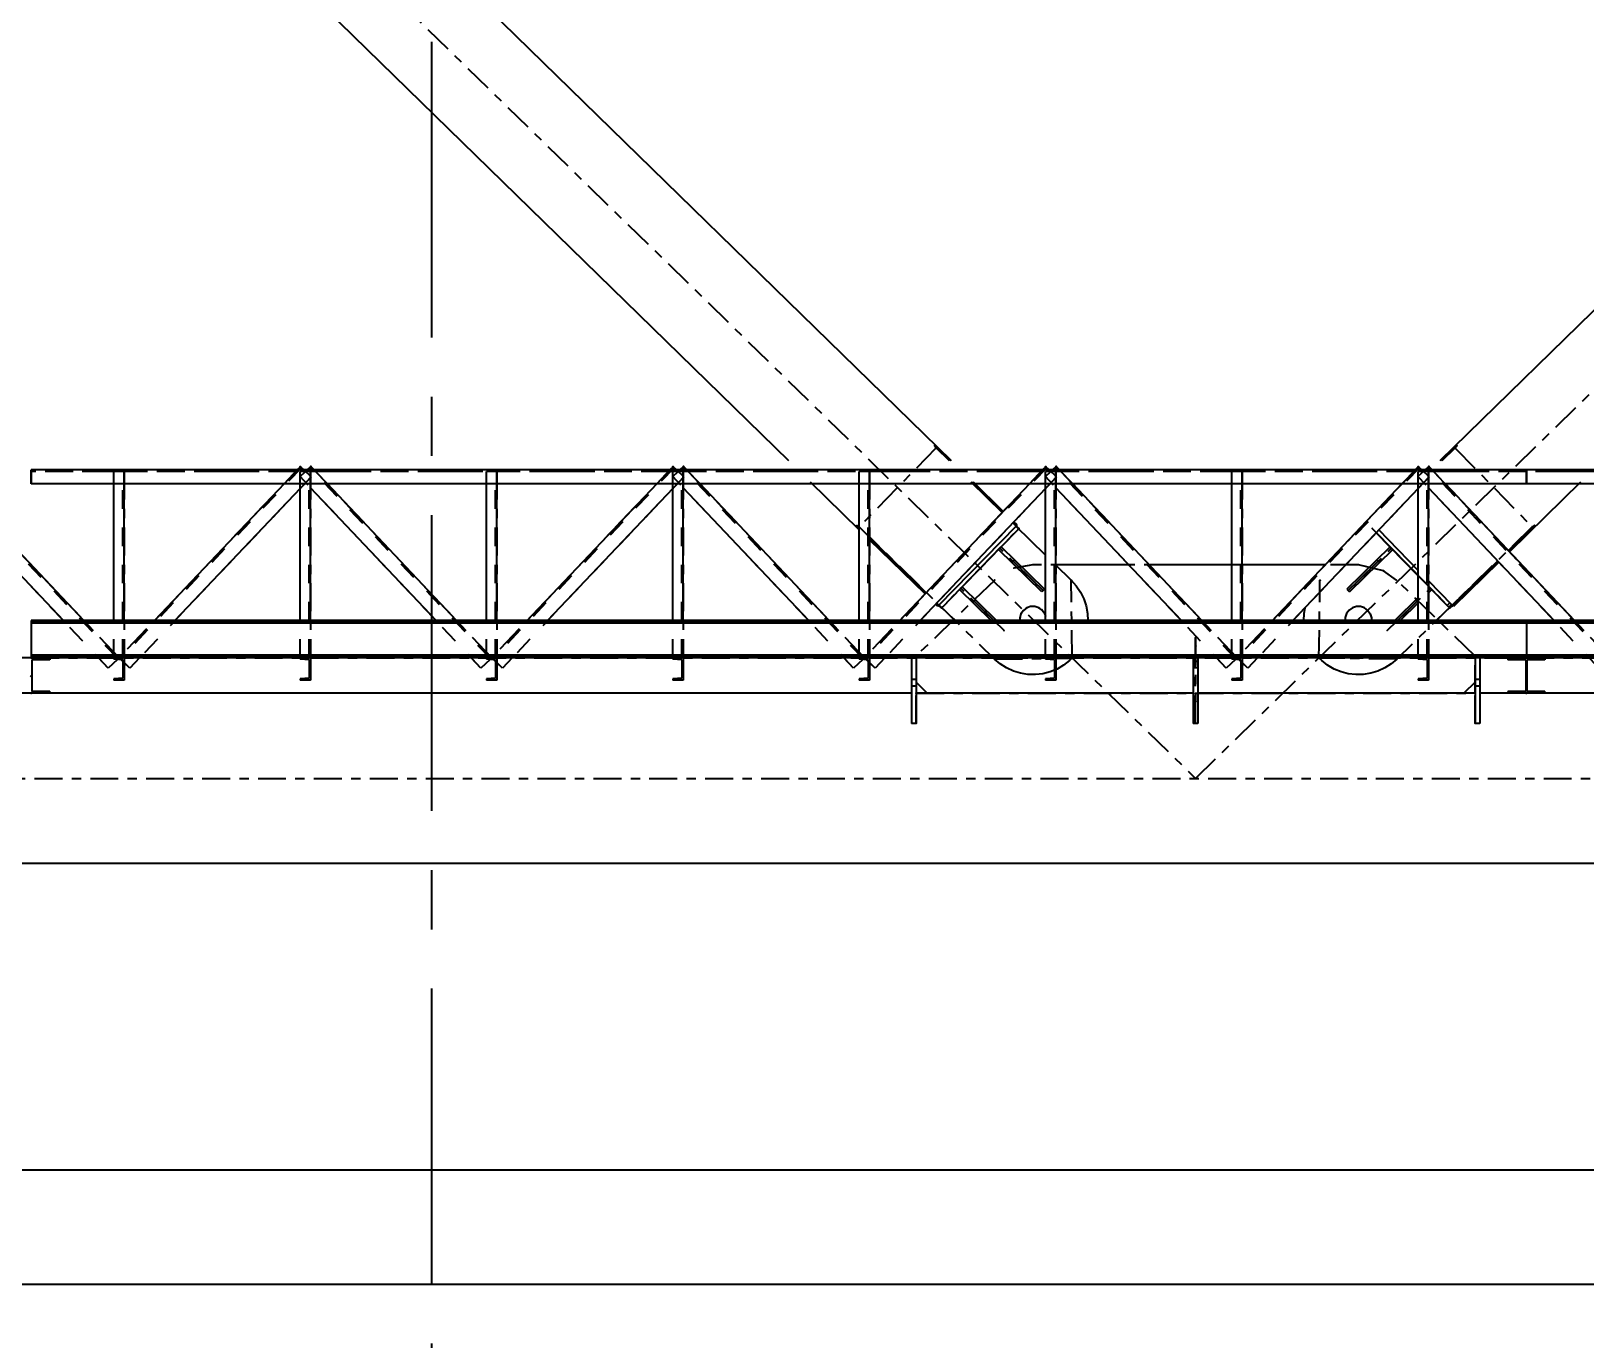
# Model space of a CAD drawing. Header units: millimetres. Extents: x 2368 to 8313, y 7493 to 11698.
# Drawn here: x 4435.6 to 4602.4, y 8937 to 9077.3 of the extents above; entities that cross this region are included whole.
import ezdxf

# ---------------------------------------------------------------- set-up
doc = ezdxf.new("R2010")
doc.units = ezdxf.units.MM
for name, pattern in [('CENTER', [50.8, 31.75, -6.35, 6.35, -6.35]), ('XKITLINE00', [0]), ('XKITLINE02', [4, 2, -2]), ('XKITLINE03', [6, 3, -1, 1, -1])]:
    doc.linetypes.add(name, pattern=pattern)
doc.styles.add('ROMANS', font='romans.shx')
doc.dimstyles.new('MD300', dxfattribs={"dimtxt": 2.5, "dimasz": 2.5, "dimexe": 1, "dimexo": 1, "dimgap": 0.5, "dimtad": 1, "dimdec": 1, "dimlfac": 50, "dimrnd": 0.5, "dimdsep": 46, "dimtxsty": 'ROMANS', "dimcen": 1, "dimclrd": 146, "dimclre": 146, "dimclrt": 30, "dimadec": 1, "dimazin": 2, "dimtfac": 1, "dimtdec": 1, "dimtmove": 0, "dimatfit": 1, "dimfxl": 1, "dimtolj": 1, "dimtzin": 0, "dimlwd": -1, "dimlwe": -1, "dimarcsym": 0})

# ---------------------------------------------------------------- blocks, each defined once
blk = doc.blocks.new('*D3')
at = {"color": 146, "transparency": 16777216}
for p, q in [((4120.59, 9032.28), (4120.59, 8954.12)), ((5216.59, 8977.65), (5216.59, 8954.12)), ((4123.09, 8955.12), (5214.09, 8955.12))]:
    blk.add_line(p, q, dxfattribs=at)
for points in [[(4123.09, 8955.54), (4123.09, 8954.7), (4120.59, 8955.12)], [(5214.09, 8955.54), (5214.09, 8954.7), (5216.59, 8955.12)]]:
    blk.add_solid(points, dxfattribs=at)
at = {"layer": 'Defpoints', "color": 0, "transparency": 16777216}
for p in [(4120.59, 9033.28), (5216.59, 8978.65), (5216.59, 8955.12)]:
    blk.add_point(p, dxfattribs=at)
at = {"color": 30, "transparency": 16777216, "insert": (4668.59, 8956.87), "char_height": 2.5, "attachment_point": 5, "style": 'ROMANS'}
blk.add_mtext('\\A1;54800', dxfattribs=at)
blk = doc.blocks.new('*D6')
at = {"color": 146, "transparency": 16777216}
for p, q in [((4120.59, 9032.28), (4120.59, 8941.84)), ((6312.59, 9032.28), (6312.59, 8941.84)), ((4123.09, 8942.84), (6310.09, 8942.84))]:
    blk.add_line(p, q, dxfattribs=at)
for points in [[(4123.09, 8943.25), (4123.09, 8942.42), (4120.59, 8942.84)], [(6310.09, 8943.25), (6310.09, 8942.42), (6312.59, 8942.84)]]:
    blk.add_solid(points, dxfattribs=at)
at = {"layer": 'Defpoints', "color": 0, "transparency": 16777216}
for p in [(4120.59, 9033.28), (6312.59, 9033.28), (6312.59, 8942.84)]:
    blk.add_point(p, dxfattribs=at)
at = {"color": 30, "transparency": 16777216, "insert": (5216.59, 8944.59), "char_height": 2.5, "attachment_point": 5, "style": 'ROMANS'}
blk.add_mtext('\\A1;109600', dxfattribs=at)

msp = doc.modelspace()

# ---------------------------------------------------------------- linework, layer by layer
at = {"color": 6, "linetype": 'CENTER'}
msp.add_line((4478.5882, 8739.6288), (4478.5882, 9217.681), dxfattribs=at)
at = {"color": 8, "linetype": 'XKITLINE03'}
for p, q in [((4396.5882, 9157.1224), (4560.5882, 8997.1225)), ((4560.5882, 8997.1224), (4724.5882, 9157.1224)), ((4532.712, 9032.5615), (4524.4717, 9024.1153)), ((4532.7119, 9032.5615), (4524.4717, 9024.1153)), ((4588.4645, 9032.5615), (4596.7047, 9024.1153)), ((4588.4645, 9032.5615), (4596.7047, 9024.1153)), ((4524.4717, 9024.1153), (4539.0021, 9009.9393)), ((4524.4717, 9024.1153), (4539.0021, 9009.9393)), ((4541.6023, 9023.9173), (4533.3328, 9015.4411)), ((4533.3328, 9015.4411), (4541.6023, 9023.9173)), ((4533.409, 9015.5192), (4541.5261, 9023.8392)), ((4541.6295, 9023.9452), (4541.6023, 9023.9173)), ((4579.5469, 9023.9452), (4579.5742, 9023.9173)), ((4579.5742, 9023.9173), (4587.8436, 9015.4411)), ((4587.8436, 9015.4411), (4579.5742, 9023.9173)), ((4587.7674, 9015.5192), (4579.6504, 9023.8392)), ((4596.7047, 9024.1153), (4582.1743, 9009.9393)), ((4596.7047, 9024.1153), (4582.1743, 9009.9393)), ((4544.2151, 9017.2874), (4539.5625, 9021.8265)), ((4539.5625, 9021.8265), (4539.5625, 9021.8265)), ((4544.2151, 9017.2874), (4539.5625, 9021.8265)), ((4539.5625, 9021.8265), (4539.5625, 9021.8265)), ((4576.9613, 9017.2874), (4581.6139, 9021.8265)), ((4576.9613, 9017.2874), (4581.6139, 9021.8265)), ((4581.6139, 9021.8265), (4581.6139, 9021.8265)), ((4581.6139, 9021.8265), (4581.6139, 9021.8265)), ((4540.9941, 9020.4299), (4544.2151, 9017.2874)), ((4540.9941, 9020.4299), (4544.2151, 9017.2874)), ((4543.1222, 9020.0624), (4541.0707, 9019.6943)), ((4578.0542, 9020.0624), (4543.1222, 9020.0624)), ((4580.1823, 9020.4299), (4576.9613, 9017.2874)), ((4580.1824, 9020.4299), (4576.9613, 9017.2874)), ((4580.7686, 9019.4009), (4578.0542, 9020.0624)), ((4539.0242, 9018.407), (4530.5882, 9010.2624)), ((4537.4675, 9019.6792), (4533.409, 9015.5192)), ((4547.3453, 9010.0423), (4547.2423, 9018.3855)), ((4547.3453, 9010.0423), (4547.2423, 9018.3855)), ((4573.8311, 9010.0423), (4573.9341, 9018.3855)), ((4573.8311, 9010.0423), (4573.9341, 9018.3855)), ((4582.1522, 9018.407), (4580.7686, 9019.4009)), ((4590.5882, 9010.2624), (4582.1522, 9018.407)), ((4583.7089, 9019.6792), (4587.7674, 9015.5192)), ((4540.0251, 9012.9927), (4535.3726, 9017.5318)), ((4535.3726, 9017.5318), (4535.3726, 9017.5318)), ((4540.0251, 9012.9927), (4535.3726, 9017.5318)), ((4535.3726, 9017.5318), (4535.3726, 9017.5318)), ((4544.2151, 9017.2874), (4544.2151, 9017.2874)), ((4544.2151, 9017.2874), (4544.2151, 9017.2874)), ((4576.9613, 9017.2874), (4576.9613, 9017.2874)), ((4576.9613, 9017.2874), (4576.9613, 9017.2874)), ((4581.1513, 9012.9927), (4585.8039, 9017.5318)), ((4581.1513, 9012.9927), (4585.8039, 9017.5318)), ((4585.8039, 9017.5318), (4585.8039, 9017.5318)), ((4585.8039, 9017.5318), (4585.8039, 9017.5318)), ((4533.3328, 9015.4411), (4533.3055, 9015.4131)), ((4533.3055, 9015.4131), (4533.3328, 9015.4411)), ((4536.8041, 9016.1352), (4540.0251, 9012.9927)), ((4536.8041, 9016.1352), (4540.0251, 9012.9927)), ((4584.3723, 9016.1352), (4581.1513, 9012.9927)), ((4584.3723, 9016.1352), (4581.1513, 9012.9927)), ((4587.8436, 9015.4411), (4587.8709, 9015.4131)), ((4587.8709, 9015.4131), (4587.8436, 9015.4411)), ((4540.0251, 9012.9927), (4540.0251, 9012.9927)), ((4540.0251, 9012.9927), (4540.0251, 9012.9927)), ((4560.5883, 9011.3428), (4560.5883, 9012.2427)), ((4560.5883, 9012.2427), (4560.5883, 9006.2627)), ((4560.5883, 9011.3428), (4560.5883, 9012.2427)), ((4560.5883, 9012.2427), (4560.5883, 9006.2627)), ((4581.1513, 9012.9927), (4581.1513, 9012.9927)), ((4581.1513, 9012.9927), (4581.1513, 9012.9927)), ((4530.5882, 9010.2624), (4530.5882, 9006.2624)), ((4530.5882, 9010.2624), (4530.5882, 9007.0104)), ((4539.0021, 9009.9393), (4547.3453, 9010.0423)), ((4539.0021, 9009.9393), (4547.3453, 9010.0423)), ((4560.5883, 9009.0105), (4560.5883, 9011.3428)), ((4560.5883, 9009.0105), (4560.5883, 9011.3428)), ((4582.1743, 9009.9393), (4573.8311, 9010.0423)), ((4582.1743, 9009.9393), (4573.8311, 9010.0423)), ((4590.5882, 9006.2624), (4590.5882, 9010.2624)), ((4590.5882, 9010.2624), (4590.5882, 9007.0104)), ((4560.5883, 9003.0305), (4560.5883, 9009.0105)), ((4560.5883, 9003.0305), (4560.5883, 9009.0105)), ((4530.5882, 9007.0104), (4530.5882, 9003.0304)), ((4530.5882, 9003.0304), (4530.5882, 9007.0104)), ((4590.5882, 9007.0104), (4590.5882, 9003.0304)), ((4590.5882, 9003.0304), (4590.5882, 9007.0104)), ((4530.5882, 9003.0304), (4530.5882, 9006.2824)), ((4530.5882, 9006.2824), (4530.5882, 9003.0304)), ((4530.5882, 9006.2624), (4590.5882, 9006.2624)), ((4560.5883, 9006.2627), (4560.5883, 9006.2037)), ((4560.5883, 9006.2627), (4560.5883, 9006.2037)), ((4560.5883, 9006.2037), (4560.5883, 9005.3628)), ((4560.5883, 9006.2037), (4560.5883, 9005.3628)), ((4590.5882, 9003.0304), (4590.5882, 9006.2824)), ((4590.5882, 9006.2824), (4590.5882, 9003.0304)), ((4249.9491, 8997.1224), (4694.5882, 8997.1224))]:
    msp.add_line(p, q, dxfattribs=at)
at = {"color": 8, "linetype": 'XKITLINE00'}
for p, q in [((4534.3883, 9031.2055), (4424.255, 9138.6526)), ((4696.9215, 9138.6526), (4586.7881, 9031.2055)), ((4516.9179, 9031.2055), (4415.7354, 9129.9201)), ((4532.5706, 9032.8715), (4532.5577, 9032.8583)), ((4532.5577, 9032.8583), (4532.5583, 9032.8325)), ((4532.5583, 9032.8325), (4532.5725, 9032.7957)), ((4532.5725, 9032.7957), (4532.5995, 9032.7501)), ((4532.5887, 9032.8637), (4532.5731, 9032.8715)), ((4532.6181, 9032.8425), (4532.5887, 9032.8637)), ((4532.5995, 9032.7501), (4532.6376, 9032.6982)), ((4532.6579, 9032.81), (4532.6181, 9032.8425)), ((4532.6376, 9032.6982), (4532.6846, 9032.6431)), ((4532.7058, 9032.7681), (4532.6579, 9032.81)), ((4532.7589, 9032.7193), (4532.6846, 9032.6431)), ((4532.6846, 9032.6431), (4532.7379, 9032.5881)), ((4532.7589, 9032.7193), (4532.7058, 9032.7681)), ((4532.8142, 9032.6664), (4532.7379, 9032.5881)), ((4534.155, 9031.2055), (4532.7379, 9032.5881)), ((4532.8142, 9032.6664), (4532.7589, 9032.7193)), ((4534.3117, 9031.2055), (4532.8142, 9032.6664)), ((4588.3622, 9032.6664), (4586.8648, 9031.2055)), ((4588.4386, 9032.5881), (4587.0214, 9031.2055)), ((4588.4175, 9032.7193), (4588.3622, 9032.6664)), ((4588.3622, 9032.6664), (4588.4386, 9032.5881)), ((4588.4706, 9032.7681), (4588.4175, 9032.7193)), ((4588.4175, 9032.7193), (4588.4918, 9032.6431)), ((4588.4918, 9032.6431), (4588.4386, 9032.5881)), ((4588.5185, 9032.81), (4588.4706, 9032.7681)), ((4588.5389, 9032.6982), (4588.4918, 9032.6431)), ((4588.5583, 9032.8425), (4588.5185, 9032.81)), ((4588.577, 9032.7501), (4588.5389, 9032.6982)), ((4588.5877, 9032.8637), (4588.5583, 9032.8425)), ((4588.6039, 9032.7957), (4588.577, 9032.7501)), ((4588.6034, 9032.8715), (4588.5877, 9032.8637)), ((4588.6181, 9032.8325), (4588.6039, 9032.7957)), ((4588.6058, 9032.8715), (4588.6188, 9032.8583)), ((4588.6188, 9032.8583), (4588.6181, 9032.8325)), ((4524.4879, 9023.8201), (4519.261, 9028.9195)), ((4539.8332, 9025.6657), (4536.4982, 9028.9195)), ((4539.9085, 9025.7451), (4536.6548, 9028.9195)), ((4539.9453, 9025.784), (4536.7314, 9028.9195)), ((4601.9154, 9028.9195), (4594.2685, 9021.4591)), ((4524.1713, 9024.2622), (4524.1583, 9024.249)), ((4524.1584, 9024.2465), (4524.1666, 9024.231)), ((4524.1666, 9024.231), (4524.1885, 9024.2021)), ((4524.197, 9024.2622), (4524.1713, 9024.2622)), ((4524.1885, 9024.2021), (4524.222, 9024.1632)), ((4524.2341, 9024.2489), (4524.197, 9024.2622)), ((4524.222, 9024.1632), (4524.265, 9024.1163)), ((4524.2804, 9024.2231), (4524.2341, 9024.2489)), ((4524.265, 9024.1163), (4524.3151, 9024.0644)), ((4524.3332, 9024.1863), (4524.2804, 9024.2231)), ((4524.3895, 9024.1406), (4524.3151, 9024.0644)), ((4524.3694, 9024.0104), (4524.3151, 9024.0644)), ((4524.3895, 9024.1406), (4524.3332, 9024.1863)), ((4524.4458, 9024.0887), (4524.3694, 9024.0104)), ((4524.4879, 9023.8948), (4524.3694, 9024.0104)), ((4524.4458, 9024.0887), (4524.3895, 9024.1406)), ((4524.4879, 9024.0477), (4524.4458, 9024.0887)), ((4541.3272, 9024.2082), (4533.0352, 9015.7088)), ((4541.3272, 9024.2082), (4540.9786, 9024.5483)), ((4541.4036, 9024.2865), (4541.0539, 9024.6277)), ((4541.441, 9024.3248), (4541.0907, 9024.6665)), ((4544.4879, 9021.0727), (4541.3013, 9024.1816)), ((4541.6023, 9023.9173), (4541.3159, 9024.1966)), ((4541.441, 9024.3248), (4541.3272, 9024.2082)), ((4541.6227, 9023.9382), (4541.3364, 9024.2176)), ((4541.6295, 9023.9452), (4541.3432, 9024.2246)), ((4541.6295, 9023.9452), (4541.5876, 9023.9023)), ((4584.4879, 9018.8806), (4579.9829, 9023.4983)), ((4584.4879, 9019.4535), (4580.2584, 9023.7888)), ((4596.7306, 9024.0887), (4594.1566, 9021.5775)), ((4596.807, 9024.0104), (4594.2317, 9021.498)), ((4596.787, 9024.1406), (4596.7306, 9024.0887)), ((4596.7306, 9024.0887), (4596.807, 9024.0104)), ((4596.8432, 9024.1863), (4596.787, 9024.1406)), ((4596.787, 9024.1406), (4596.8613, 9024.0644)), ((4596.8613, 9024.0644), (4596.807, 9024.0104)), ((4596.896, 9024.2231), (4596.8432, 9024.1863)), ((4596.9114, 9024.1163), (4596.8613, 9024.0644)), ((4596.9423, 9024.2489), (4596.896, 9024.2231)), ((4596.9545, 9024.1632), (4596.9114, 9024.1163)), ((4596.9794, 9024.2622), (4596.9423, 9024.2489)), ((4596.9879, 9024.2021), (4596.9545, 9024.1632)), ((4597.0052, 9024.2622), (4596.9794, 9024.2622)), ((4597.0098, 9024.231), (4596.9879, 9024.2021)), ((4597.0052, 9024.2622), (4597.0181, 9024.249)), ((4597.018, 9024.2465), (4597.0098, 9024.231)), ((4531.6621, 9017.0484), (4525.5879, 9022.9745)), ((4531.5869, 9016.969), (4525.5879, 9022.8217)), ((4531.55, 9016.9302), (4525.5879, 9022.7469)), ((4539.7022, 9021.9697), (4539.4228, 9021.6834)), ((4544.0754, 9017.1443), (4539.4228, 9021.6834)), ((4544.3548, 9017.4306), (4539.7022, 9021.9697)), ((4581.4742, 9021.9697), (4576.8217, 9017.4306)), ((4581.7536, 9021.6834), (4577.101, 9017.1443)), ((4541.1337, 9020.573), (4540.8544, 9020.2867)), ((4553.3869, 9020.0624), (4545.5879, 9020.0624)), ((4547.2423, 9018.3855), (4545.5879, 9019.9996)), ((4564.4879, 9020.0624), (4555.5883, 9020.0624)), ((4574.5201, 9020.0624), (4565.5879, 9020.0624)), ((4580.0427, 9020.573), (4580.322, 9020.2867)), ((4593.0112, 9020.4601), (4588.1412, 9015.7088)), ((4593.0863, 9020.3805), (4588.2176, 9015.6305)), ((4593.1231, 9020.3416), (4588.255, 9015.5922)), ((4547.2423, 9018.3855), (4547.779, 9017.7852)), ((4588.1412, 9015.7088), (4585.5879, 9018.326)), ((4535.5122, 9017.675), (4535.2329, 9017.3887)), ((4538.6423, 9014.0624), (4535.2329, 9017.3887)), ((4539.2151, 9014.0624), (4535.5122, 9017.675)), ((4544.3548, 9017.4306), (4544.0754, 9017.1443)), ((4547.779, 9017.7852), (4548.2289, 9017.1173)), ((4548.2289, 9017.1173), (4548.5837, 9016.3945)), ((4576.8217, 9017.4306), (4577.101, 9017.1443)), ((4587.7674, 9015.5192), (4585.5879, 9017.7532)), ((4585.6642, 9017.675), (4585.5879, 9017.6006)), ((4585.9435, 9017.3887), (4585.5879, 9017.0418)), ((4532.9214, 9015.5922), (4532.6954, 9015.8128)), ((4532.9588, 9015.6305), (4532.7322, 9015.8516)), ((4533.0352, 9015.7088), (4532.8075, 9015.931)), ((4533.0352, 9015.7088), (4532.9214, 9015.5922)), ((4533.3055, 9015.4131), (4533.0192, 9015.6925)), ((4533.3124, 9015.4201), (4533.026, 9015.6995)), ((4533.3328, 9015.4411), (4533.0465, 9015.7204)), ((4534.7759, 9014.0624), (4533.0611, 9015.7354)), ((4533.3474, 9015.4561), (4533.3055, 9015.4131)), ((4536.9438, 9016.2783), (4536.6645, 9015.992)), ((4542.0986, 9015.161), (4541.8402, 9014.7959)), ((4542.1959, 9015.2335), (4542.0387, 9015.0763)), ((4542.4573, 9015.4285), (4542.0986, 9015.161)), ((4542.5722, 9015.4674), (4542.3741, 9015.3664)), ((4542.8811, 9015.5719), (4542.4573, 9015.4285)), ((4543.0024, 9015.5734), (4542.7828, 9015.5387)), ((4543.3285, 9015.5775), (4542.8811, 9015.5719)), ((4543.4443, 9015.5414), (4543.2247, 9015.5762)), ((4543.7556, 9015.4445), (4543.3285, 9015.5775)), ((4543.8547, 9015.3744), (4543.6566, 9015.4753)), ((4544.1208, 9015.186), (4543.7556, 9015.4445)), ((4544.1933, 9015.0887), (4544.0361, 9015.2459)), ((4544.1208, 9015.186), (4544.3882, 9014.8273)), ((4544.3262, 9014.9105), (4544.4271, 9014.7124)), ((4548.5837, 9016.3945), (4548.8368, 9015.63)), ((4548.8368, 9015.63), (4548.9834, 9014.8382)), ((4572.2954, 9015.3909), (4572.193, 9014.8382)), ((4577.0556, 9015.186), (4576.7882, 9014.8273)), ((4577.4208, 9015.4445), (4577.0556, 9015.186)), ((4577.848, 9015.5775), (4577.4208, 9015.4445)), ((4578.2953, 9015.5719), (4577.848, 9015.5775)), ((4578.7191, 9015.4285), (4578.2953, 9015.5719)), ((4579.0778, 9015.161), (4578.7191, 9015.4285)), ((4579.0778, 9015.161), (4579.3363, 9014.7959)), ((4584.4879, 9016.5274), (4581.9613, 9014.0624)), ((4584.4879, 9015.9686), (4582.5341, 9014.0624)), ((4584.2326, 9016.2783), (4584.4879, 9016.0166)), ((4588.1153, 9015.7354), (4586.4005, 9014.0624)), ((4587.8827, 9015.9739), (4587.5964, 9015.6945)), ((4588.0537, 9015.7985), (4587.7674, 9015.5192)), ((4587.8641, 9015.4201), (4587.829, 9015.4561)), ((4588.1299, 9015.7204), (4587.8436, 9015.4411)), ((4588.1504, 9015.6995), (4587.8641, 9015.4201)), ((4587.8641, 9015.4201), (4587.8709, 9015.4131)), ((4588.1572, 9015.6925), (4587.8709, 9015.4131)), ((4588.255, 9015.5922), (4588.1412, 9015.7088)), ((4534.6507, 9014.1846), (4534.5242, 9014.0624)), ((4541.8402, 9014.7959), (4541.7072, 9014.3687)), ((4541.7072, 9014.3687), (4541.7109, 9014.0624)), ((4541.7432, 9014.4845), (4541.7084, 9014.2649)), ((4541.9102, 9014.8949), (4541.8093, 9014.6968)), ((4544.3882, 9014.8273), (4544.4879, 9014.5329)), ((4548.9834, 9014.8382), (4549.0195, 9014.0624)), ((4572.193, 9014.8382), (4572.1569, 9014.0624)), ((4576.6447, 9014.4035), (4576.6405, 9014.0624)), ((4576.7882, 9014.8273), (4576.6447, 9014.4035)), ((4579.3363, 9014.7959), (4579.4693, 9014.3687)), ((4579.4693, 9014.3687), (4579.4655, 9014.0624)), ((4586.6522, 9014.0624), (4586.5257, 9014.1846)), ((4530.0882, 9010.0624), (4530.0882, 9010.0467)), ((4530.0882, 9010.0467), (4530.0882, 9008.3815)), ((4530.5882, 9010.0624), (4530.5882, 9010.0467)), ((4530.5882, 9010.0467), (4530.5882, 9008.3815)), ((4539.0021, 9009.9393), (4538.8759, 9010.0624)), ((4539.6155, 9009.4176), (4539.0021, 9009.9393)), ((4547.3457, 9010.0624), (4547.0543, 9009.7637)), ((4560.3383, 9010.0624), (4560.3383, 9009.0105)), ((4560.8383, 9010.0624), (4560.8383, 9009.0105)), ((4573.8307, 9010.0624), (4574.1221, 9009.7637)), ((4582.1743, 9009.9393), (4581.5609, 9009.4176)), ((4582.3005, 9010.0624), (4582.1743, 9009.9393)), ((4590.5882, 9010.0624), (4590.5882, 9010.0467)), ((4590.5882, 9010.0467), (4590.5882, 9008.3815)), ((4591.0882, 9010.0624), (4591.0882, 9010.0467)), ((4591.0882, 9010.0467), (4591.0882, 9008.3815)), ((4530.0882, 9008.3815), (4530.0882, 9007.0104)), ((4530.5882, 9008.3815), (4530.5882, 9007.0104)), ((4540.2943, 9008.9843), (4539.6155, 9009.4176)), ((4541.0257, 9008.6475), (4540.2943, 9008.9843)), ((4541.7962, 9008.4134), (4541.0257, 9008.6475)), ((4542.5914, 9008.2864), (4541.7962, 9008.4134)), ((4543.3964, 9008.2688), (4542.5914, 9008.2864)), ((4544.1964, 9008.361), (4543.3964, 9008.2688)), ((4544.9763, 9008.5613), (4544.1964, 9008.361)), ((4545.4479, 9008.7541), (4544.9763, 9008.5613)), ((4545.7217, 9008.866), (4545.5879, 9008.8113)), ((4546.4187, 9009.2693), (4545.7217, 9008.866)), ((4547.0543, 9009.7637), (4546.4187, 9009.2693)), ((4560.8383, 9009.6832), (4560.3383, 9009.6832)), ((4560.8383, 9009.0105), (4560.3383, 9009.0105)), ((4560.3383, 9009.0105), (4560.3383, 9003.0305)), ((4560.8383, 9009.0105), (4560.8383, 9003.0305)), ((4574.7577, 9009.2693), (4574.1221, 9009.7637)), ((4575.4547, 9008.866), (4574.7577, 9009.2693)), ((4576.2001, 9008.5613), (4575.4547, 9008.866)), ((4576.98, 9008.361), (4576.2001, 9008.5613)), ((4577.78, 9008.2688), (4576.98, 9008.361)), ((4578.5851, 9008.2864), (4577.78, 9008.2688)), ((4579.3803, 9008.4134), (4578.5851, 9008.2864)), ((4580.1507, 9008.6475), (4579.3803, 9008.4134)), ((4580.8822, 9008.9843), (4580.1507, 9008.6475)), ((4581.5609, 9009.4176), (4580.8822, 9008.9843)), ((4590.5882, 9008.3815), (4590.5882, 9007.0104)), ((4591.0882, 9008.3815), (4591.0882, 9007.0104)), ((4530.5882, 9007.7351), (4530.0882, 9007.7351)), ((4530.5882, 9007.0104), (4530.0882, 9007.0104)), ((4530.0882, 9007.0104), (4530.0882, 9003.0304)), ((4531.7882, 9006.2624), (4530.5882, 9007.4624)), ((4530.5882, 9007.0104), (4530.5882, 9003.0304)), ((4590.5882, 9007.4624), (4589.3882, 9006.2624)), ((4591.0882, 9007.7351), (4590.5882, 9007.7351)), ((4591.0882, 9007.0104), (4590.5882, 9007.0104)), ((4590.5882, 9007.0104), (4590.5882, 9003.0304)), ((4591.0882, 9007.0104), (4591.0882, 9003.0304)), ((4530.0882, 9006.2624), (4437.5879, 9006.2624)), ((4531.7882, 9006.2624), (4530.5882, 9006.2624)), ((4560.3383, 9006.2624), (4531.7882, 9006.2624)), ((4589.3882, 9006.2624), (4560.8383, 9006.2624)), ((4590.5882, 9006.2624), (4589.3883, 9006.2624)), ((4594.0882, 9006.2624), (4591.0882, 9006.2624)), ((4694.5882, 9006.2624), (4598.0882, 9006.2624)), ((4530.5882, 9003.0304), (4530.0882, 9003.0304)), ((4560.8383, 9003.0305), (4560.3383, 9003.0305)), ((4591.0882, 9003.0304), (4590.5882, 9003.0304)), ((4694.5882, 8987.9824), (4280.4491, 8987.9824))]:
    msp.add_line(p, q, dxfattribs=at)
at = {"color": 3, "linetype": 'XKITLINE02'}
for p, q in [((4444.9217, 9009.9526), (4425.5041, 9030.5009)), ((4437.8322, 9017.6878), (4425.9779, 9030.2325)), ((4435.5879, 9030.2325), (4435.5879, 9030.2325)), ((4435.5879, 9028.7325), (4435.5879, 9030.2325)), ((4596.0882, 9030.0625), (4435.5879, 9030.0625)), ((4435.5879, 9030.0625), (4435.5879, 9028.7325)), ((4445.5879, 9030.0624), (4444.4879, 9030.0624)), ((4444.4879, 9028.7325), (4444.4879, 9030.0624)), ((4464.4936, 9030.5806), (4445.038, 9010.0625)), ((4464.6097, 9030.4705), (4445.1541, 9009.9524)), ((4445.4479, 9010.0624), (4445.4479, 9030.0624)), ((4445.5879, 9028.7325), (4445.5879, 9030.0624)), ((4464.1635, 9030.2325), (4462.7412, 9028.7325)), ((4465.5041, 9030.5009), (4464.4575, 9029.5119)), ((4465.5879, 9030.0624), (4464.4879, 9030.0624)), ((4464.4879, 9028.7325), (4464.4879, 9030.0624)), ((4465.6547, 9029.4797), (4464.8608, 9030.2325)), ((4465.4479, 9010.0624), (4465.4479, 9030.0624)), ((4484.9217, 9009.9526), (4465.5041, 9030.5009)), ((4465.5879, 9028.7325), (4465.5879, 9030.0624)), ((4467.3954, 9028.7325), (4465.9779, 9030.2325)), ((4485.5879, 9030.0624), (4484.4879, 9030.0624)), ((4484.4879, 9028.7325), (4484.4879, 9030.0624)), ((4504.4936, 9030.5806), (4485.038, 9010.0625)), ((4504.6097, 9030.4705), (4485.1541, 9009.9524)), ((4485.4479, 9010.0624), (4485.4479, 9030.0624)), ((4485.5879, 9028.7325), (4485.5879, 9030.0624)), ((4504.1635, 9030.2325), (4502.7412, 9028.7325)), ((4505.5041, 9030.5009), (4504.4575, 9029.5119)), ((4505.5879, 9030.0624), (4504.4879, 9030.0624)), ((4504.4879, 9028.7325), (4504.4879, 9030.0624)), ((4505.6547, 9029.4797), (4504.8608, 9030.2325)), ((4505.4479, 9010.0624), (4505.4479, 9030.0624)), ((4524.9217, 9009.9526), (4505.5041, 9030.5009)), ((4505.5879, 9028.7325), (4505.5879, 9030.0624)), ((4507.3954, 9028.7325), (4505.9779, 9030.2325)), ((4525.5879, 9030.0624), (4524.4879, 9030.0624)), ((4524.4879, 9028.7325), (4524.4879, 9030.0624)), ((4544.4936, 9030.5806), (4525.038, 9010.0625)), ((4544.6097, 9030.4705), (4525.1541, 9009.9524)), ((4525.4479, 9010.0624), (4525.4479, 9030.0624)), ((4525.5879, 9028.7325), (4525.5879, 9030.0624)), ((4544.1635, 9030.2325), (4542.7412, 9028.7325)), ((4545.5041, 9030.5009), (4544.4575, 9029.5119)), ((4545.5879, 9030.0624), (4544.4879, 9030.0624)), ((4544.4879, 9028.7325), (4544.4879, 9030.0624)), ((4545.6547, 9029.4797), (4544.8608, 9030.2325)), ((4545.4479, 9010.0624), (4545.4479, 9030.0624)), ((4564.9217, 9009.9526), (4545.5041, 9030.5009)), ((4545.5879, 9028.7325), (4545.5879, 9030.0624)), ((4547.3954, 9028.7325), (4545.9779, 9030.2325)), ((4565.5879, 9030.0624), (4564.4879, 9030.0624)), ((4564.4879, 9028.7325), (4564.4879, 9030.0624)), ((4584.4936, 9030.5806), (4565.038, 9010.0625)), ((4584.6097, 9030.4705), (4565.1541, 9009.9524)), ((4565.4479, 9010.0624), (4565.4479, 9030.0624)), ((4565.5879, 9028.7325), (4565.5879, 9030.0624)), ((4584.1635, 9030.2325), (4582.7412, 9028.7325)), ((4585.5041, 9030.5009), (4584.4575, 9029.5119)), ((4585.5879, 9030.0624), (4584.4879, 9030.0624)), ((4584.4879, 9028.7325), (4584.4879, 9030.0624)), ((4585.6547, 9029.4797), (4584.8608, 9030.2325)), ((4585.4479, 9010.0624), (4585.4479, 9030.0624)), ((4604.9217, 9009.9526), (4585.5041, 9030.5009)), ((4585.5879, 9028.7325), (4585.5879, 9030.0624)), ((4597.8322, 9017.6878), (4585.9779, 9030.2325)), ((4596.0882, 9030.2325), (4596.0882, 9030.2325)), ((4596.0882, 9028.7325), (4596.0882, 9030.2325)), ((4596.0882, 9028.7325), (4596.0882, 9030.2325)), ((4716.0881, 9030.0625), (4596.0882, 9030.0625)), ((4596.0882, 9030.0625), (4596.0882, 9028.7325)), ((4596.0882, 9030.0625), (4596.0882, 9028.7325)), ((4596.0882, 9030.0625), (4596.0882, 9030.0625)), ((4439.0568, 9014.0624), (4424.4575, 9029.5119)), ((4435.5879, 9028.7325), (4435.5879, 9028.7325)), ((4435.5879, 9028.7325), (4435.5879, 9028.7325)), ((4465.6547, 9029.4797), (4447.2428, 9010.0624)), ((4479.0568, 9014.0624), (4464.4575, 9029.5119)), ((4465.6547, 9029.4797), (4464.4879, 9028.2493)), ((4505.6547, 9029.4797), (4487.2428, 9010.0624)), ((4519.0568, 9014.0624), (4504.4575, 9029.5119)), ((4505.6547, 9029.4797), (4504.4879, 9028.2493)), ((4545.6547, 9029.4797), (4527.2428, 9010.0624)), ((4559.0568, 9014.0624), (4544.4575, 9029.5119)), ((4545.6547, 9029.4797), (4544.4879, 9028.2493)), ((4585.6547, 9029.4797), (4567.2428, 9010.0624)), ((4599.0568, 9014.0624), (4584.4575, 9029.5119)), ((4585.6547, 9029.4797), (4584.4879, 9028.2493)), ((4596.0882, 9028.7325), (4596.0882, 9028.7325)), ((4596.0882, 9028.7325), (4596.0882, 9028.7325)), ((4443.875, 9008.9636), (4439.0568, 9014.0624)), ((4445.0379, 9010.0625), (4441.2581, 9014.0624)), ((4444.4879, 9010.0624), (4444.4879, 9014.0624)), ((4445.5879, 9010.0624), (4445.5879, 9014.0624)), ((4464.4879, 9010.0624), (4464.4879, 9014.0624)), ((4465.5879, 9010.0624), (4465.5879, 9014.0624)), ((4483.875, 9008.9636), (4479.0568, 9014.0624)), ((4485.0379, 9010.0625), (4481.2581, 9014.0624)), ((4484.4879, 9010.0624), (4484.4879, 9014.0624)), ((4485.5879, 9010.0624), (4485.5879, 9014.0624)), ((4504.4879, 9010.0624), (4504.4879, 9014.0624)), ((4505.5879, 9010.0624), (4505.5879, 9014.0624)), ((4523.875, 9008.9636), (4519.0568, 9014.0624)), ((4525.0379, 9010.0625), (4521.2581, 9014.0624)), ((4524.4879, 9010.0624), (4524.4879, 9014.0624)), ((4525.5879, 9010.0624), (4525.5879, 9014.0624)), ((4544.4879, 9010.0624), (4544.4879, 9014.0624)), ((4545.5879, 9010.0624), (4545.5879, 9014.0624)), ((4563.875, 9008.9636), (4559.0568, 9014.0624)), ((4565.0379, 9010.0625), (4561.2581, 9014.0624)), ((4564.4879, 9010.0624), (4564.4879, 9014.0624)), ((4565.5879, 9010.0624), (4565.5879, 9014.0624)), ((4584.4879, 9010.0624), (4584.4879, 9014.0624)), ((4585.5879, 9010.0624), (4585.5879, 9014.0624)), ((4603.875, 9008.9636), (4599.0568, 9014.0624)), ((4605.0379, 9010.0625), (4601.2581, 9014.0624)), ((4435.5879, 9010.3388), (4435.5879, 9010.0624)), ((4437.5879, 9010.0624), (4435.5879, 9010.0624)), ((4445.5879, 9010.0624), (4444.4879, 9010.0624)), ((4445.5879, 9010.0624), (4444.4879, 9010.0624)), ((4445.0379, 9010.0625), (4444.8623, 9009.8965)), ((4446.199, 9008.9616), (4445.038, 9010.0625)), ((4465.5879, 9010.0624), (4464.4879, 9010.0624)), ((4465.5879, 9010.0624), (4464.4879, 9010.0624)), ((4485.5879, 9010.0624), (4484.4879, 9010.0624)), ((4485.5879, 9010.0624), (4484.4879, 9010.0624)), ((4485.0379, 9010.0625), (4484.8623, 9009.8965)), ((4486.199, 9008.9616), (4485.038, 9010.0625)), ((4505.5879, 9010.0624), (4504.4879, 9010.0624)), ((4505.5879, 9010.0624), (4504.4879, 9010.0624)), ((4525.5879, 9010.0624), (4524.4879, 9010.0624)), ((4525.5879, 9010.0624), (4524.4879, 9010.0624)), ((4525.0379, 9010.0625), (4524.8623, 9009.8965)), ((4526.199, 9008.9616), (4525.038, 9010.0625)), ((4545.5879, 9010.0624), (4544.4879, 9010.0624)), ((4545.5879, 9010.0624), (4544.4879, 9010.0624)), ((4565.5879, 9010.0624), (4564.4879, 9010.0624)), ((4565.5879, 9010.0624), (4564.4879, 9010.0624)), ((4565.0379, 9010.0625), (4564.8623, 9009.8965)), ((4566.199, 9008.9616), (4565.038, 9010.0625)), ((4585.5879, 9010.0624), (4584.4879, 9010.0624)), ((4585.5879, 9010.0624), (4584.4879, 9010.0624)), ((4596.0881, 9010.0624), (4594.0882, 9010.0624)), ((4596.0881, 9010.3388), (4596.0881, 9010.0624)), ((4596.0882, 9010.3388), (4596.0882, 9010.0624)), ((4598.0882, 9010.0624), (4596.0882, 9010.0624)), ((4445.5879, 9009.541), (4445.4479, 9009.6737)), ((4485.5879, 9009.541), (4485.4479, 9009.6737)), ((4525.5879, 9009.541), (4525.4479, 9009.6737)), ((4565.5879, 9009.541), (4565.4479, 9009.6737))]:
    msp.add_line(p, q, dxfattribs=at)
at = {"color": 1, "linetype": 'XKITLINE03'}
for p, q in [((4445.0379, 9010.0625), (4425.6204, 9030.6108)), ((4596.0882, 9030.0625), (4435.5879, 9030.0625)), ((4464.4936, 9030.5806), (4445.038, 9010.0625)), ((4445.5879, 9030.0624), (4445.5879, 9010.0624)), ((4465.5879, 9030.0624), (4465.5879, 9010.0624)), ((4485.0379, 9010.0625), (4465.6204, 9030.6108)), ((4504.4936, 9030.5806), (4485.038, 9010.0625)), ((4485.5879, 9030.0624), (4485.5879, 9010.0624)), ((4505.5879, 9030.0624), (4505.5879, 9010.0624)), ((4525.0379, 9010.0625), (4505.6204, 9030.6108)), ((4544.4936, 9030.5806), (4525.038, 9010.0625)), ((4525.5879, 9030.0624), (4525.5879, 9010.0624)), ((4545.5879, 9030.0624), (4545.5879, 9010.0624)), ((4565.0379, 9010.0625), (4545.6204, 9030.6108)), ((4584.4936, 9030.5806), (4565.038, 9010.0625)), ((4565.5879, 9030.0624), (4565.5879, 9010.0624)), ((4585.5879, 9030.0624), (4585.5879, 9010.0624)), ((4605.0379, 9010.0625), (4585.6204, 9030.6108)), ((4716.0881, 9030.0625), (4596.0882, 9030.0625)), ((4435.5879, 9010.0624), (4596.0881, 9010.0624)), ((4445.5879, 9010.0624), (4445.5879, 9010.0624)), ((4465.5879, 9010.0624), (4465.5879, 9010.0624)), ((4485.5879, 9010.0624), (4485.5879, 9010.0624)), ((4505.5879, 9010.0624), (4505.5879, 9010.0624)), ((4525.5879, 9010.0624), (4525.5879, 9010.0624)), ((4545.5879, 9010.0624), (4545.5879, 9010.0624)), ((4565.5879, 9010.0624), (4565.5879, 9010.0624)), ((4585.5879, 9010.0624), (4585.5879, 9010.0624)), ((4596.0882, 9010.0624), (4716.0881, 9010.0624)), ((4435.5879, 9006.2624), (4435.5879, 9006.2624)), ((4596.0882, 9006.2624), (4596.0882, 9006.2624))]:
    msp.add_line(p, q, dxfattribs=at)
at = {"color": 7, "linetype": 'XKITLINE00'}
for p, q in [((4435.5879, 9030.2325), (4435.5879, 9028.7325)), ((4596.0882, 9030.2325), (4435.5879, 9030.2325)), ((4464.4936, 9030.5806), (4464.1635, 9030.2325)), ((4464.8608, 9030.2325), (4464.4936, 9030.5806)), ((4465.6204, 9030.6108), (4465.22, 9030.2325)), ((4465.9779, 9030.2325), (4465.6204, 9030.6108)), ((4504.4936, 9030.5806), (4504.1635, 9030.2325)), ((4504.8608, 9030.2325), (4504.4936, 9030.5806)), ((4505.6204, 9030.6108), (4505.22, 9030.2325)), ((4505.9779, 9030.2325), (4505.6204, 9030.6108)), ((4544.4936, 9030.5806), (4544.1635, 9030.2325)), ((4544.8608, 9030.2325), (4544.4936, 9030.5806)), ((4545.6204, 9030.6108), (4545.22, 9030.2325)), ((4545.9779, 9030.2325), (4545.6204, 9030.6108)), ((4584.4936, 9030.5806), (4584.1635, 9030.2325)), ((4584.8608, 9030.2325), (4584.4936, 9030.5806)), ((4585.6204, 9030.6108), (4585.22, 9030.2325)), ((4585.9779, 9030.2325), (4585.6204, 9030.6108)), ((4596.0882, 9030.2325), (4596.0882, 9028.7325)), ((4716.0881, 9030.2325), (4596.0882, 9030.2325)), ((4596.0882, 9030.2325), (4596.0882, 9028.7325)), ((4596.0882, 9030.2325), (4596.0882, 9030.2325)), ((4439.0568, 9014.0624), (4425.5879, 9028.3156)), ((4441.2581, 9014.0624), (4427.3954, 9028.7325)), ((4596.0882, 9028.7325), (4435.5879, 9028.7325)), ((4444.4879, 9014.0624), (4444.4879, 9028.7325)), ((4445.5879, 9014.0624), (4445.5879, 9028.7325)), ((4462.7412, 9028.7325), (4448.8308, 9014.0624)), ((4464.4879, 9028.2493), (4451.0357, 9014.0624)), ((4464.4879, 9014.0624), (4464.4879, 9028.7325)), ((4465.5879, 9014.0624), (4465.5879, 9028.7325)), ((4479.0568, 9014.0624), (4465.5879, 9028.3156)), ((4481.2581, 9014.0624), (4467.3954, 9028.7325)), ((4484.4879, 9014.0624), (4484.4879, 9028.7325)), ((4485.5879, 9014.0624), (4485.5879, 9028.7325)), ((4502.7412, 9028.7325), (4488.8308, 9014.0624)), ((4504.4879, 9028.2493), (4491.0357, 9014.0624)), ((4504.4879, 9014.0624), (4504.4879, 9028.7325)), ((4505.5879, 9014.0624), (4505.5879, 9028.7325)), ((4519.0568, 9014.0624), (4505.5879, 9028.3156)), ((4521.2581, 9014.0624), (4507.3954, 9028.7325)), ((4524.4879, 9014.0624), (4524.4879, 9028.7325)), ((4525.5879, 9014.0624), (4525.5879, 9028.7325)), ((4542.7412, 9028.7325), (4528.8308, 9014.0624)), ((4544.4879, 9028.2493), (4531.0357, 9014.0624)), ((4544.4879, 9014.0624), (4544.4879, 9028.7325)), ((4545.5879, 9014.0624), (4545.5879, 9028.7325)), ((4559.0568, 9014.0624), (4545.5879, 9028.3156)), ((4561.2581, 9014.0624), (4547.3954, 9028.7325)), ((4564.4879, 9014.0624), (4564.4879, 9028.7325)), ((4565.5879, 9014.0624), (4565.5879, 9028.7325)), ((4582.7412, 9028.7325), (4568.8308, 9014.0624)), ((4584.4879, 9028.2493), (4571.0357, 9014.0624)), ((4584.4879, 9014.0624), (4584.4879, 9028.7325)), ((4585.5879, 9014.0624), (4585.5879, 9028.7325)), ((4599.0568, 9014.0624), (4585.5879, 9028.3156)), ((4601.2581, 9014.0624), (4587.3954, 9028.7325)), ((4716.0881, 9028.7325), (4596.0882, 9028.7325)), ((4435.5879, 9014.0624), (4435.5879, 9010.3388)), ((4596.0881, 9014.0624), (4435.5879, 9014.0624)), ((4596.0881, 9013.8924), (4435.5879, 9013.8924)), ((4596.0881, 9013.786), (4435.5879, 9013.786)), ((4596.0881, 9014.0624), (4596.0881, 9010.3388)), ((4596.0882, 9014.0624), (4596.0882, 9010.3388)), ((4716.0881, 9014.0624), (4596.0882, 9014.0624)), ((4716.0881, 9013.8924), (4596.0882, 9013.8924)), ((4716.0881, 9013.786), (4596.0882, 9013.786)), ((4437.5879, 9010.0624), (4433.5879, 9010.0624)), ((4435.5879, 9010.3388), (4435.5879, 9010.0624)), ((4596.0881, 9010.3388), (4435.5879, 9010.3388)), ((4596.0881, 9010.2324), (4435.5879, 9010.2324)), ((4444.4879, 9010.0624), (4437.5879, 9010.0624)), ((4437.5879, 9010.0624), (4437.5879, 9009.8624)), ((4443.875, 9008.9636), (4442.8366, 9010.0624)), ((4444.8623, 9009.8965), (4443.875, 9008.9636)), ((4444.4879, 9010.0624), (4444.4879, 9010.0624)), ((4444.4879, 9010.0624), (4444.4879, 9010.0624)), ((4444.4879, 9010.0624), (4444.4879, 9009.9264)), ((4445.5879, 9010.0624), (4444.4879, 9010.0624)), ((4445.4479, 9009.8496), (4444.4879, 9009.9264)), ((4464.4879, 9010.0624), (4445.5879, 9010.0624)), ((4445.5879, 9010.0624), (4445.5879, 9007.6624)), ((4447.2428, 9010.0624), (4446.199, 9008.9616)), ((4464.4879, 9010.0624), (4464.4879, 9010.0624)), ((4464.4879, 9010.0624), (4464.4879, 9010.0624)), ((4464.4879, 9010.0624), (4464.4879, 9009.9264)), ((4465.5879, 9010.0624), (4464.4879, 9010.0624)), ((4465.4479, 9009.8496), (4464.4879, 9009.9264)), ((4484.4879, 9010.0624), (4465.5879, 9010.0624)), ((4465.5879, 9010.0624), (4465.5879, 9007.6624)), ((4483.875, 9008.9636), (4482.8366, 9010.0624)), ((4484.8623, 9009.8965), (4483.875, 9008.9636)), ((4484.4879, 9010.0624), (4484.4879, 9010.0624)), ((4484.4879, 9010.0624), (4484.4879, 9010.0624)), ((4484.4879, 9010.0624), (4484.4879, 9009.9264)), ((4485.5879, 9010.0624), (4484.4879, 9010.0624)), ((4485.4479, 9009.8496), (4484.4879, 9009.9264)), ((4504.4879, 9010.0624), (4485.5879, 9010.0624)), ((4485.5879, 9010.0624), (4485.5879, 9007.6624)), ((4487.2428, 9010.0624), (4486.199, 9008.9616)), ((4504.4879, 9010.0624), (4504.4879, 9010.0624)), ((4504.4879, 9010.0624), (4504.4879, 9010.0624)), ((4504.4879, 9010.0624), (4504.4879, 9009.9264)), ((4505.5879, 9010.0624), (4504.4879, 9010.0624)), ((4505.4479, 9009.8496), (4504.4879, 9009.9264)), ((4524.4879, 9010.0624), (4505.5879, 9010.0624)), ((4505.5879, 9010.0624), (4505.5879, 9007.6624)), ((4523.875, 9008.9636), (4522.8366, 9010.0624)), ((4524.8623, 9009.8965), (4523.875, 9008.9636)), ((4524.4879, 9010.0624), (4524.4879, 9010.0624)), ((4524.4879, 9010.0624), (4524.4879, 9010.0624)), ((4524.4879, 9010.0624), (4524.4879, 9009.9264)), ((4525.5879, 9010.0624), (4524.4879, 9010.0624)), ((4525.4479, 9009.8496), (4524.4879, 9009.9264)), ((4544.4879, 9010.0624), (4525.5879, 9010.0624)), ((4525.5879, 9010.0624), (4525.5879, 9007.6624)), ((4527.2428, 9010.0624), (4526.199, 9008.9616)), ((4544.4879, 9010.0624), (4544.4879, 9010.0624)), ((4544.4879, 9010.0624), (4544.4879, 9010.0624)), ((4544.4879, 9010.0624), (4544.4879, 9009.9264)), ((4545.5879, 9010.0624), (4544.4879, 9010.0624)), ((4545.4479, 9009.8496), (4544.4879, 9009.9264)), ((4564.4879, 9010.0624), (4545.5879, 9010.0624)), ((4545.5879, 9010.0624), (4545.5879, 9007.6624)), ((4563.875, 9008.9636), (4562.8366, 9010.0624)), ((4564.8623, 9009.8965), (4563.875, 9008.9636)), ((4564.4879, 9010.0624), (4564.4879, 9010.0624)), ((4564.4879, 9010.0624), (4564.4879, 9010.0624)), ((4564.4879, 9010.0624), (4564.4879, 9009.9264)), ((4565.5879, 9010.0624), (4564.4879, 9010.0624)), ((4565.4479, 9009.8496), (4564.4879, 9009.9264)), ((4584.4879, 9010.0624), (4565.5879, 9010.0624)), ((4565.5879, 9010.0624), (4565.5879, 9007.6624)), ((4567.2428, 9010.0624), (4566.199, 9008.9616)), ((4584.4879, 9010.0624), (4584.4879, 9010.0624)), ((4584.4879, 9010.0624), (4584.4879, 9010.0624)), ((4584.4879, 9010.0624), (4584.4879, 9009.9264)), ((4585.5879, 9010.0624), (4584.4879, 9010.0624)), ((4585.4479, 9009.8496), (4584.4879, 9009.9264)), ((4594.0882, 9010.0624), (4585.5879, 9010.0624)), ((4585.5879, 9010.0624), (4585.5879, 9007.6624)), ((4594.2882, 9009.8624), (4594.0882, 9010.0624)), ((4594.0882, 9010.0624), (4594.0882, 9010.0624)), ((4594.0882, 9010.0624), (4594.0882, 9009.8624)), ((4598.0882, 9010.0624), (4594.0882, 9010.0624)), ((4596.0881, 9010.3388), (4596.0881, 9010.0624)), ((4596.0882, 9010.3388), (4596.0882, 9010.0624)), ((4716.0881, 9010.3388), (4596.0882, 9010.3388)), ((4716.0881, 9010.2324), (4596.0882, 9010.2324)), ((4604.4879, 9010.0624), (4598.0882, 9010.0624)), ((4598.0882, 9010.0624), (4598.0882, 9009.8624)), ((4437.5879, 9009.8624), (4435.6529, 9009.8624)), ((4435.6529, 9009.8624), (4435.6529, 9006.4624)), ((4445.4479, 9009.6737), (4445.2453, 9009.8658)), ((4445.4479, 9009.8496), (4445.4479, 9007.8752)), ((4445.5879, 9009.4337), (4445.4479, 9009.2937)), ((4446.199, 9008.9616), (4445.5879, 9009.541)), ((4465.4479, 9009.8496), (4465.4479, 9007.8752)), ((4465.5879, 9009.4337), (4465.4479, 9009.2937)), ((4485.4479, 9009.6737), (4485.2453, 9009.8658)), ((4485.4479, 9009.8496), (4485.4479, 9007.8752)), ((4485.5879, 9009.4337), (4485.4479, 9009.2937)), ((4486.199, 9008.9616), (4485.5879, 9009.541)), ((4505.4479, 9009.8496), (4505.4479, 9007.8752)), ((4505.5879, 9009.4337), (4505.4479, 9009.2937)), ((4525.4479, 9009.6737), (4525.2453, 9009.8658)), ((4525.4479, 9009.8496), (4525.4479, 9007.8752)), ((4525.5879, 9009.4337), (4525.4479, 9009.2937)), ((4526.199, 9008.9616), (4525.5879, 9009.541)), ((4545.4479, 9009.8496), (4545.4479, 9007.8752)), ((4545.5879, 9009.4337), (4545.4479, 9009.2937)), ((4565.4479, 9009.6737), (4565.2453, 9009.8658)), ((4565.4479, 9009.8496), (4565.4479, 9007.8752)), ((4565.5879, 9009.4337), (4565.4479, 9009.2937)), ((4566.199, 9008.9616), (4565.5879, 9009.541)), ((4585.4479, 9009.8496), (4585.4479, 9007.8752)), ((4585.5879, 9009.4337), (4585.4479, 9009.2937)), ((4596.0232, 9009.8624), (4594.0882, 9009.8624)), ((4596.0232, 9009.8624), (4596.0232, 9006.4624)), ((4598.0882, 9009.8624), (4596.1532, 9009.8624)), ((4596.1532, 9009.8624), (4596.1532, 9006.4624)), ((4435.6529, 9007.9974), (4435.5229, 9008.1274)), ((4445.4479, 9007.8752), (4444.4879, 9007.7984)), ((4444.4879, 9007.7984), (4444.4879, 9007.6624)), ((4445.5879, 9007.6624), (4444.4879, 9007.6624)), ((4445.5879, 9007.705), (4445.5453, 9007.6624)), ((4465.4479, 9007.8752), (4464.4879, 9007.7984)), ((4464.4879, 9007.7984), (4464.4879, 9007.6624)), ((4465.5879, 9007.6624), (4464.4879, 9007.6624)), ((4465.5879, 9007.705), (4465.5453, 9007.6624)), ((4485.4479, 9007.8752), (4484.4879, 9007.7984)), ((4484.4879, 9007.7984), (4484.4879, 9007.6624)), ((4485.5879, 9007.6624), (4484.4879, 9007.6624)), ((4485.5879, 9007.705), (4485.5453, 9007.6624)), ((4505.4479, 9007.8752), (4504.4879, 9007.7984)), ((4504.4879, 9007.7984), (4504.4879, 9007.6624)), ((4505.5879, 9007.6624), (4504.4879, 9007.6624)), ((4505.5879, 9007.705), (4505.5453, 9007.6624)), ((4525.4479, 9007.8752), (4524.4879, 9007.7984)), ((4524.4879, 9007.7984), (4524.4879, 9007.6624)), ((4525.5879, 9007.6624), (4524.4879, 9007.6624)), ((4525.5879, 9007.705), (4525.5453, 9007.6624)), ((4545.4479, 9007.8752), (4544.4879, 9007.7984)), ((4544.4879, 9007.7984), (4544.4879, 9007.6624)), ((4545.5879, 9007.6624), (4544.4879, 9007.6624)), ((4545.5879, 9007.705), (4545.5453, 9007.6624)), ((4565.4479, 9007.8752), (4564.4879, 9007.7984)), ((4564.4879, 9007.7984), (4564.4879, 9007.6624)), ((4565.5879, 9007.6624), (4564.4879, 9007.6624)), ((4565.5879, 9007.705), (4565.5453, 9007.6624)), ((4585.4479, 9007.8752), (4584.4879, 9007.7984)), ((4584.4879, 9007.7984), (4584.4879, 9007.6624)), ((4585.5879, 9007.6624), (4584.4879, 9007.6624)), ((4585.5879, 9007.705), (4585.5453, 9007.6624)), ((4596.1532, 9007.9974), (4596.0232, 9008.1274)), ((4437.5879, 9006.2624), (4433.5879, 9006.2624)), ((4437.5879, 9006.4624), (4435.6529, 9006.4624)), ((4437.3879, 9006.2624), (4437.1879, 9006.4624)), ((4437.5879, 9006.4624), (4437.5879, 9006.2624)), ((4594.0882, 9006.4624), (4594.0882, 9006.2624)), ((4596.0232, 9006.4624), (4594.0882, 9006.4624)), ((4598.0882, 9006.2624), (4594.0882, 9006.2624)), ((4598.0882, 9006.4624), (4596.1532, 9006.4624)), ((4597.8882, 9006.2624), (4597.6882, 9006.4624)), ((4598.0882, 9006.4624), (4598.0882, 9006.2624))]:
    msp.add_line(p, q, dxfattribs=at)
at = {"color": 1, "linetype": 'XKITLINE00'}
for p, q in [((4445.5841, 9030.0532), (4445.5841, 9030.0532)), ((4464.4898, 9030.5714), (4464.4898, 9030.5714)), ((4465.5841, 9030.0532), (4465.5841, 9030.0532)), ((4465.6166, 9030.6016), (4465.6166, 9030.6016)), ((4485.5841, 9030.0532), (4485.5841, 9030.0532)), ((4504.4898, 9030.5714), (4504.4898, 9030.5714)), ((4505.5841, 9030.0532), (4505.5841, 9030.0532)), ((4505.6166, 9030.6016), (4505.6166, 9030.6016)), ((4525.5841, 9030.0532), (4525.5841, 9030.0532)), ((4544.4898, 9030.5714), (4544.4898, 9030.5714)), ((4545.5841, 9030.0532), (4545.5841, 9030.0532)), ((4545.6166, 9030.6016), (4545.6166, 9030.6016)), ((4565.5841, 9030.0532), (4565.5841, 9030.0532)), ((4584.4898, 9030.5714), (4584.4898, 9030.5714)), ((4585.5841, 9030.0532), (4585.5841, 9030.0532)), ((4585.6166, 9030.6016), (4585.6166, 9030.6016)), ((4596.0844, 9030.0532), (4596.0844, 9030.0532)), ((4596.0844, 9030.0532), (4596.0844, 9030.0532)), ((4445.0341, 9010.0533), (4445.0341, 9010.0533)), ((4445.0341, 9010.0532), (4445.0341, 9010.0532)), ((4445.5841, 9010.0532), (4445.5841, 9010.0532)), ((4445.5841, 9010.0532), (4445.5841, 9010.0532)), ((4465.5841, 9010.0532), (4465.5841, 9010.0532)), ((4465.5841, 9010.0532), (4465.5841, 9010.0532)), ((4485.0341, 9010.0533), (4485.0341, 9010.0533)), ((4485.0341, 9010.0532), (4485.0341, 9010.0532)), ((4485.5841, 9010.0532), (4485.5841, 9010.0532)), ((4485.5841, 9010.0532), (4485.5841, 9010.0532)), ((4505.5841, 9010.0532), (4505.5841, 9010.0532)), ((4505.5841, 9010.0532), (4505.5841, 9010.0532)), ((4525.0341, 9010.0533), (4525.0341, 9010.0533)), ((4525.0341, 9010.0532), (4525.0341, 9010.0532)), ((4525.5841, 9010.0532), (4525.5841, 9010.0532)), ((4525.5841, 9010.0532), (4525.5841, 9010.0532)), ((4545.5841, 9010.0532), (4545.5841, 9010.0532)), ((4545.5841, 9010.0532), (4545.5841, 9010.0532)), ((4565.0341, 9010.0533), (4565.0341, 9010.0533)), ((4565.0341, 9010.0532), (4565.0341, 9010.0532)), ((4565.5841, 9010.0532), (4565.5841, 9010.0532)), ((4565.5841, 9010.0532), (4565.5841, 9010.0532)), ((4585.5841, 9010.0532), (4585.5841, 9010.0532)), ((4585.5841, 9010.0532), (4585.5841, 9010.0532)), ((4596.0843, 9010.0532), (4596.0843, 9010.0532)), ((4596.0843, 9010.0532), (4596.0843, 9010.0532)), ((4596.0844, 9006.2532), (4596.0844, 9006.2532))]:
    msp.add_line(p, q, dxfattribs=at)
at = {"color": 8, "linetype": 'XKITLINE00'}
for centre in [(4532.7119, 9032.5615), (4532.712, 9032.5615), (4588.4645, 9032.5615), (4588.4645, 9032.5615), (4524.4717, 9024.1153), (4524.4717, 9024.1153), (4524.4717, 9024.1153), (4524.4717, 9024.1153), (4541.5261, 9023.8392), (4541.6023, 9023.9173), (4541.6023, 9023.9173), (4541.6023, 9023.9173), (4541.6295, 9023.9452), (4579.5469, 9023.9452), (4579.5742, 9023.9173), (4579.5742, 9023.9173), (4579.5742, 9023.9173), (4579.6504, 9023.8392), (4596.7047, 9024.1153), (4596.7047, 9024.1153), (4596.7047, 9024.1153), (4596.7047, 9024.1153), (4539.5625, 9021.8265), (4539.5625, 9021.8265), (4539.5625, 9021.8265), (4539.5625, 9021.8265), (4581.6139, 9021.8265), (4581.6139, 9021.8265), (4581.6139, 9021.8265), (4581.6139, 9021.8265), (4540.9941, 9020.4299), (4540.9941, 9020.4299), (4543.1222, 9020.0624), (4543.1222, 9020.0624), (4578.0542, 9020.0624), (4578.0542, 9020.0624), (4580.1823, 9020.4299), (4580.1824, 9020.4299), (4537.4675, 9019.6792), (4539.0242, 9018.407), (4541.0707, 9019.6943), (4547.2423, 9018.3855), (4547.2423, 9018.3855), (4573.9341, 9018.3855), (4573.9341, 9018.3855), (4580.7686, 9019.4009), (4580.7686, 9019.4009), (4582.1522, 9018.407), (4582.1522, 9018.407), (4583.7089, 9019.6792), (4535.3726, 9017.5318), (4535.3726, 9017.5318), (4535.3726, 9017.5318), (4535.3726, 9017.5318), (4544.2151, 9017.2874), (4544.2151, 9017.2874), (4544.2151, 9017.2874), (4544.2151, 9017.2874), (4544.2151, 9017.2874), (4544.2151, 9017.2874), (4576.9613, 9017.2874), (4576.9613, 9017.2874), (4576.9613, 9017.2874), (4576.9613, 9017.2874), (4576.9613, 9017.2874), (4576.9613, 9017.2874), (4585.8039, 9017.5318), (4585.8039, 9017.5318), (4585.8039, 9017.5318), (4585.8039, 9017.5318), (4533.3055, 9015.4131), (4533.3055, 9015.4131), (4533.3328, 9015.4411), (4533.3328, 9015.4411), (4533.3328, 9015.4411), (4533.3328, 9015.4411), (4533.409, 9015.5192), (4533.409, 9015.5192), (4536.8041, 9016.1352), (4536.8041, 9016.1352), (4584.3723, 9016.1352), (4584.3723, 9016.1352), (4587.7674, 9015.5192), (4587.7674, 9015.5192), (4587.8436, 9015.4411), (4587.8436, 9015.4411), (4587.8436, 9015.4411), (4587.8436, 9015.4411), (4587.8709, 9015.4131), (4587.8709, 9015.4131), (4540.0251, 9012.9927), (4540.0251, 9012.9927), (4540.0251, 9012.9927), (4540.0251, 9012.9927), (4540.0251, 9012.9927), (4540.0251, 9012.9927), (4560.5883, 9012.2427), (4560.5883, 9012.2427), (4560.5883, 9012.2427), (4560.5883, 9012.2427), (4581.1513, 9012.9927), (4581.1513, 9012.9927), (4581.1513, 9012.9927), (4581.1513, 9012.9927), (4581.1513, 9012.9927), (4581.1513, 9012.9927), (4530.5882, 9010.2624), (4530.5882, 9010.2624), (4530.5882, 9010.2624), (4539.0021, 9009.9393), (4539.0021, 9009.9393), (4539.0021, 9009.9393), (4539.0021, 9009.9393), (4547.3453, 9010.0423), (4547.3453, 9010.0423), (4547.3453, 9010.0423), (4547.3453, 9010.0423), (4560.5883, 9011.3428), (4560.5883, 9011.3428), (4560.5883, 9011.3428), (4560.5883, 9011.3428), (4573.8311, 9010.0423), (4573.8311, 9010.0423), (4573.8311, 9010.0423), (4573.8311, 9010.0423), (4582.1743, 9009.9393), (4582.1743, 9009.9393), (4582.1743, 9009.9393), (4582.1743, 9009.9393), (4590.5882, 9010.2624), (4590.5882, 9010.2624), (4590.5882, 9010.2624), (4560.5883, 9009.0105), (4560.5883, 9009.0105), (4560.5883, 9009.0105), (4560.5883, 9009.0105), (4530.5882, 9007.0104), (4530.5882, 9007.0104), (4530.5882, 9007.0104), (4590.5882, 9007.0104), (4590.5882, 9007.0104), (4590.5882, 9007.0104), (4530.5882, 9006.2824), (4530.5882, 9006.2824), (4530.5882, 9006.2624), (4530.5882, 9006.2624), (4560.5883, 9006.2627), (4560.5883, 9006.2627), (4560.5883, 9006.2627), (4560.5883, 9006.2627), (4560.5883, 9006.2037), (4560.5883, 9006.2037), (4560.5883, 9006.2037), (4560.5883, 9006.2037), (4560.5883, 9005.3628), (4560.5883, 9005.3628), (4590.5882, 9006.2824), (4590.5882, 9006.2824), (4590.5882, 9006.2624), (4590.5882, 9006.2624), (4530.5882, 9003.0304), (4530.5882, 9003.0304), (4530.5882, 9003.0304), (4530.5882, 9003.0304), (4560.5883, 9003.0305), (4560.5883, 9003.0305), (4590.5882, 9003.0304), (4590.5882, 9003.0304), (4590.5882, 9003.0304), (4590.5882, 9003.0304), (4560.5882, 8997.1225), (4560.5882, 8997.1224)]:
    msp.add_circle(centre, 0.01, dxfattribs=at)
at = {"color": 1, "linetype": 'XKITLINE00'}
for centre in [(4435.5879, 9030.0625), (4435.5879, 9030.0625), (4445.5879, 9030.0624), (4464.4936, 9030.5806), (4465.5879, 9030.0624), (4465.6204, 9030.6108), (4485.5879, 9030.0624), (4504.4936, 9030.5806), (4505.5879, 9030.0624), (4505.6204, 9030.6108), (4525.5879, 9030.0624), (4544.4936, 9030.5806), (4545.5879, 9030.0624), (4545.6204, 9030.6108), (4565.5879, 9030.0624), (4584.4936, 9030.5806), (4585.5879, 9030.0624), (4585.6204, 9030.6108), (4596.0882, 9030.0625), (4596.0882, 9030.0625), (4435.5878, 9010.0624), (4435.5879, 9010.0624), (4445.0379, 9010.0625), (4445.038, 9010.0625), (4445.5879, 9010.0624), (4445.5879, 9010.0624), (4465.5879, 9010.0624), (4465.5879, 9010.0624), (4485.0379, 9010.0625), (4485.038, 9010.0625), (4485.5879, 9010.0624), (4485.5879, 9010.0624), (4505.5879, 9010.0624), (4505.5879, 9010.0624), (4525.0379, 9010.0625), (4525.038, 9010.0625), (4525.5879, 9010.0624), (4525.5879, 9010.0624), (4545.5879, 9010.0624), (4545.5879, 9010.0624), (4565.0379, 9010.0625), (4565.038, 9010.0625), (4565.5879, 9010.0624), (4565.5879, 9010.0624), (4585.5879, 9010.0624), (4585.5879, 9010.0624), (4596.0881, 9010.0624), (4596.0882, 9010.0624), (4435.5879, 9006.2624), (4596.0882, 9006.2624)]:
    msp.add_circle(centre, 0.01, dxfattribs=at)

# ---------------------------------------------------------------- dimensions: what is measured, and where the dimension line sits
at = {"color": 146}
for base, p2, picture, middle in [((5216.5882, 8955.1184), (5216.5882, 8978.6549), '*D3', (4668.5877, 8956.8684)), ((6312.5891, 8942.8374), (6312.5891, 9033.2776), '*D6', (5216.5882, 8944.5874))]:
    dim = msp.add_linear_dim(base=base, p1=(4120.5873, 9033.2776), p2=p2, dimstyle='MD300', dxfattribs=at)
    dim.commit()
    dim.dimension.update_dxf_attribs({"geometry": picture, "text_midpoint": middle})

doc.saveas('drawing.dxf')
